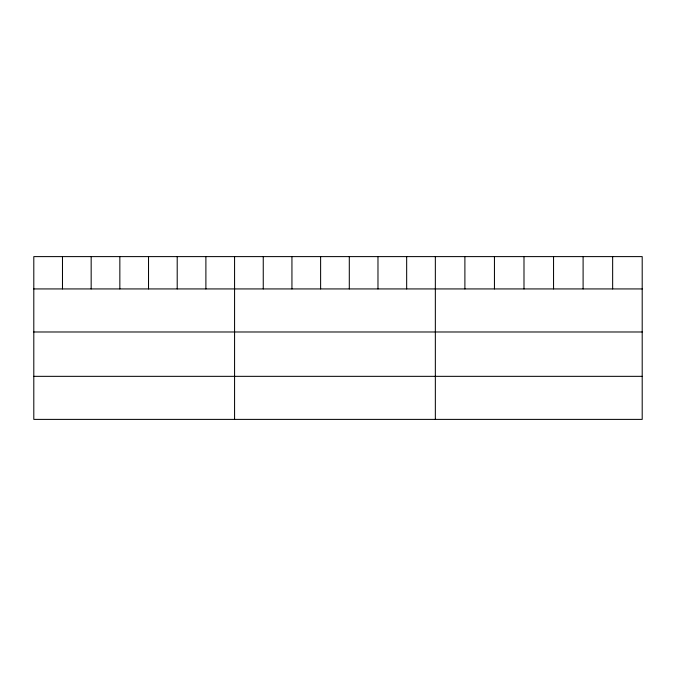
<?xml version="1.0" encoding="UTF-8"?>
<svg xmlns="http://www.w3.org/2000/svg" width="676" height="676" viewBox="0 0 676 676"><rect width="100%" height="100%" fill="white"/><g stroke="black" fill="none" stroke-linecap="round" stroke-linejoin="round"><path stroke-width="1.01" d="M642.2 288.931L642.2 419.39L33.8 419.39L33.8 256.61L642.2 256.61L642.2 288.931L33.8 288.931M33.8 331.984L642.2 331.984M33.8 376.338L642.2 376.338M612.65 256.61L612.65 288.931M583.101 256.61L583.101 288.931M553.551 256.61L553.551 288.931M523.993 256.61L523.993 288.931M494.443 256.61L494.443 288.931M464.894 256.61L464.894 288.931M435.344 256.61L435.344 419.39M406.665 256.61L406.665 288.931M377.977 256.61L377.977 288.931M349.298 256.61L349.298 288.931M320.618 256.61L320.618 288.931M291.939 256.61L291.939 288.931M263.251 256.61L263.251 288.931M234.572 256.61L234.572 419.39M205.893 256.61L205.893 288.931M177.205 256.61L177.205 288.931M148.526 256.61L148.526 288.931M119.846 256.61L119.846 288.931M91.167 256.61L91.167 288.931M62.479 256.61L62.479 288.931"/></g></svg>
